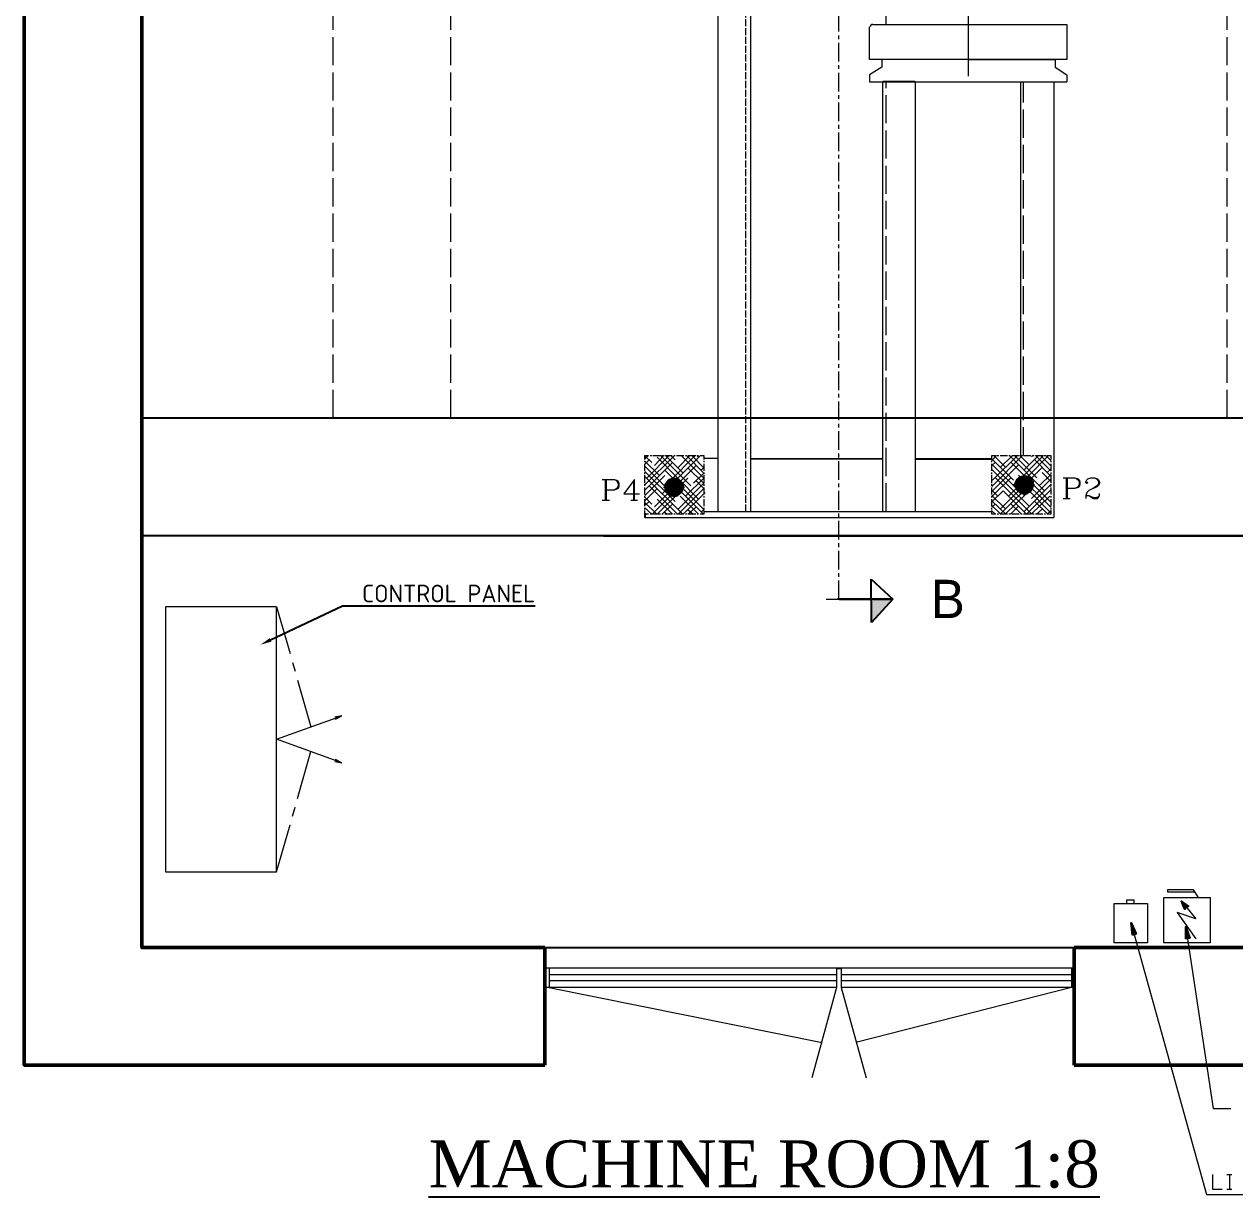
# Model space of a CAD drawing. Header units: millimetres. Extents: x -665 to 20454, y -27797 to 160.
# Drawn here: x 17054 to 19112, y -3828 to -1835 of the extents above; entities that cross this region are included whole.
import ezdxf
from ezdxf import colors
from ezdxf.entities.mleader import LeaderData, LeaderLine
from ezdxf.math import Vec2, Vec3

# ---------------------------------------------------------------- set-up
doc = ezdxf.new("R2010")
doc.units = ezdxf.units.MM
doc.linetypes.add('$0$ACAD_ISO02W100', pattern=[15, 12, -3])
doc.linetypes.add('$0$CENTER', pattern=[50.8, 31.75, -6.35, 6.35, -6.35])
for name, color, linetype, lineweight in [('$0$Car', 3, 'Continuous', 18), ('$0$CL', 2, '$0$CENTER', 0), ('$0$DL', 8, '$0$ACAD_ISO02W100', 0), ('$0$Wall', 1, 'Continuous', 50)]:
    doc.layers.add(name, color=color, linetype=linetype, lineweight=lineweight)
doc.styles.add('$0$nassar2', font='cent.shx', dxfattribs={"height": 60})

msp = doc.modelspace()

# ---------------------------------------------------------------- hatches: boundary and pattern name
at = {"layer": '$0$Car', "lineweight": 25, "ltscale": 4, "transparency": 16777216}
h = msp.add_hatch(color=256, dxfattribs=at)
h.dxf.hatch_style = 1
h.paths.add_polyline_path([(18494.163, -2812.181), (18494.271, -2851.569), (18530.693, -2812.08)])
at = {"true_color": 0x000007}
h = msp.add_hatch(color=7, dxfattribs=at)
h.paths.add_polyline_path([(18147.222, -2630.922), (18147.222, -2612.488), (18145.642, -2628.815)])
h.paths.add_polyline_path([(18147.222, -2612.488), (18145.642, -2628.815), (18145.642, -2614.595)])
h = msp.add_hatch(color=7, dxfattribs=at)
h.paths.add_polyline_path([(18148.802, -2633.029), (18148.802, -2610.381), (18147.222, -2630.922)])
h.paths.add_polyline_path([(18148.802, -2610.381), (18147.222, -2630.922), (18147.222, -2612.488)])
h = msp.add_hatch(color=7, dxfattribs=at)
h.paths.add_polyline_path([(18151.435, -2634.609), (18151.435, -2608.801), (18148.802, -2633.029)])
h.paths.add_polyline_path([(18151.435, -2608.801), (18148.802, -2633.029), (18148.802, -2610.381)])
h = msp.add_hatch(color=7, dxfattribs=at)
h.paths.add_polyline_path([(18154.069, -2635.662), (18154.069, -2607.221), (18151.435, -2634.609)])
h.paths.add_polyline_path([(18154.069, -2607.221), (18151.435, -2634.609), (18151.435, -2608.801)])
h = msp.add_hatch(color=7, dxfattribs=at)
h.paths.add_polyline_path([(18156.702, -2636.189), (18156.702, -2606.695), (18154.069, -2635.662)])
h.paths.add_polyline_path([(18156.702, -2606.695), (18154.069, -2635.662), (18154.069, -2607.221)])
h = msp.add_hatch(color=7, dxfattribs=at)
h.paths.add_polyline_path([(18159.336, -2636.716), (18159.336, -2606.695), (18156.702, -2636.189)])
h.paths.add_polyline_path([(18159.336, -2606.695), (18156.702, -2636.189), (18156.702, -2606.695)])
h = msp.add_hatch(color=7, dxfattribs=at)
h.paths.add_polyline_path([(18162.496, -2636.189), (18162.496, -2607.221), (18159.336, -2636.716)])
h.paths.add_polyline_path([(18162.496, -2607.221), (18159.336, -2636.716), (18159.336, -2606.695)])
h = msp.add_hatch(color=7, dxfattribs=at)
h.paths.add_polyline_path([(18165.129, -2635.136), (18165.129, -2608.275), (18162.496, -2636.189)])
h.paths.add_polyline_path([(18165.129, -2608.275), (18162.496, -2636.189), (18162.496, -2607.221)])
h = msp.add_hatch(color=7, dxfattribs=at)
h.paths.add_polyline_path([(18167.763, -2633.556), (18167.763, -2609.328), (18165.129, -2635.136)])
h.paths.add_polyline_path([(18167.763, -2609.328), (18165.129, -2635.136), (18165.129, -2608.275)])
h = msp.add_hatch(color=7, dxfattribs=at)
h.paths.add_polyline_path([(18169.343, -2631.976), (18169.343, -2610.908), (18167.763, -2633.556)])
h.paths.add_polyline_path([(18169.343, -2610.908), (18167.763, -2633.556), (18167.763, -2609.328)])
h = msp.add_hatch(color=7, dxfattribs=at)
h.paths.add_polyline_path([(18171.449, -2629.869), (18171.449, -2613.541), (18169.343, -2631.976)])
h.paths.add_polyline_path([(18171.449, -2613.541), (18169.343, -2631.976), (18169.343, -2610.908)])
h = msp.add_hatch(color=7, dxfattribs=at)
h.paths.add_polyline_path([(18740.8, -2624.602), (18740.8, -2610.908), (18739.747, -2621.968)])
h.paths.add_polyline_path([(18740.8, -2610.908), (18739.747, -2621.968), (18739.747, -2613.541)])
h = msp.add_hatch(color=7, dxfattribs=at)
h.paths.add_polyline_path([(18742.38, -2626.709), (18742.38, -2608.275), (18740.8, -2624.602)])
h.paths.add_polyline_path([(18742.38, -2608.275), (18740.8, -2624.602), (18740.8, -2610.908)])
h = msp.add_hatch(color=7, dxfattribs=at)
h.paths.add_polyline_path([(18744.487, -2628.815), (18744.487, -2606.168), (18742.38, -2626.709)])
h.paths.add_polyline_path([(18744.487, -2606.168), (18742.38, -2626.709), (18742.38, -2608.275)])
h = msp.add_hatch(color=7, dxfattribs=at)
h.paths.add_polyline_path([(18746.067, -2630.396), (18746.067, -2604.588), (18744.487, -2628.815)])
h.paths.add_polyline_path([(18746.067, -2604.588), (18744.487, -2628.815), (18744.487, -2606.168)])
h = msp.add_hatch(color=7, dxfattribs=at)
h.paths.add_polyline_path([(18749.227, -2631.976), (18749.227, -2603.534), (18746.067, -2630.396)])
h.paths.add_polyline_path([(18749.227, -2603.534), (18746.067, -2630.396), (18746.067, -2604.588)])
h = msp.add_hatch(color=7, dxfattribs=at)
h.paths.add_polyline_path([(18751.861, -2632.502), (18751.861, -2603.008), (18749.227, -2631.976)])
h.paths.add_polyline_path([(18751.861, -2603.008), (18749.227, -2631.976), (18749.227, -2603.534)])
h = msp.add_hatch(color=7, dxfattribs=at)
h.paths.add_polyline_path([(18754.494, -2632.502), (18754.494, -2602.481), (18751.861, -2632.502)])
h.paths.add_polyline_path([(18754.494, -2602.481), (18751.861, -2632.502), (18751.861, -2603.008)])
h = msp.add_hatch(color=7, dxfattribs=at)
h.paths.add_polyline_path([(18757.654, -2632.502), (18757.654, -2603.008), (18754.494, -2632.502)])
h.paths.add_polyline_path([(18757.654, -2603.008), (18754.494, -2632.502), (18754.494, -2602.481)])
h = msp.add_hatch(color=7, dxfattribs=at)
h.paths.add_polyline_path([(18760.288, -2631.449), (18760.288, -2604.061), (18757.654, -2632.502)])
h.paths.add_polyline_path([(18760.288, -2604.061), (18757.654, -2632.502), (18757.654, -2603.008)])
h = msp.add_hatch(color=7, dxfattribs=at)
h.paths.add_polyline_path([(18762.394, -2629.869), (18762.394, -2605.114), (18760.288, -2631.449)])
h.paths.add_polyline_path([(18762.394, -2605.114), (18760.288, -2631.449), (18760.288, -2604.061)])
h = msp.add_hatch(color=7, dxfattribs=at)
h.paths.add_polyline_path([(18765.028, -2627.762), (18765.028, -2607.221), (18762.394, -2629.869)])
h.paths.add_polyline_path([(18765.028, -2607.221), (18762.394, -2629.869), (18762.394, -2605.114)])
h = msp.add_hatch(color=7, dxfattribs=at)
h.paths.add_polyline_path([(18766.608, -2625.655), (18766.608, -2609.855), (18765.028, -2627.762)])
h.paths.add_polyline_path([(18766.608, -2609.855), (18765.028, -2627.762), (18765.028, -2607.221)])
h = msp.add_hatch(color=7, dxfattribs=at)
h.paths.add_polyline_path([(18767.661, -2623.022), (18767.661, -2611.961), (18766.608, -2625.655)])
h.paths.add_polyline_path([(18767.661, -2611.961), (18766.608, -2625.655), (18766.608, -2609.855)])
h = msp.add_hatch(color=7, dxfattribs=at)
h.paths.add_polyline_path([(18768.715, -2620.388), (18768.715, -2614.595), (18767.661, -2623.022)])
h.paths.add_polyline_path([(18768.715, -2614.595), (18767.661, -2623.022), (18767.661, -2611.961)])
h = msp.add_hatch(color=7, dxfattribs=at)
h.paths.add_polyline_path([(18145.642, -2628.815), (18145.642, -2614.595), (18144.062, -2625.655)])
h.paths.add_polyline_path([(18145.642, -2614.595), (18144.062, -2625.655), (18144.062, -2617.228)])
h = msp.add_hatch(color=7, dxfattribs=at)
h.paths.add_polyline_path([(18144.062, -2625.655), (18144.062, -2617.228), (18144.062, -2623.022)])
h.paths.add_polyline_path([(18144.062, -2617.228), (18144.062, -2623.022), (18144.062, -2620.388)])
h = msp.add_hatch(color=7, dxfattribs=at)
h.paths.add_polyline_path([(18172.503, -2627.235), (18172.503, -2616.175), (18171.449, -2629.869)])
h.paths.add_polyline_path([(18172.503, -2616.175), (18171.449, -2629.869), (18171.449, -2613.541)])
h = msp.add_hatch(color=7, dxfattribs=at)
h.paths.add_polyline_path([(18173.556, -2624.602), (18173.556, -2618.808), (18172.503, -2627.235)])
h.paths.add_polyline_path([(18173.556, -2618.808), (18172.503, -2627.235), (18172.503, -2616.175)])
for points in [[(18174.083, -2621.442), (18173.556, -2624.602), (18173.556, -2618.808)], [(18768.715, -2617.755), (18768.715, -2620.388), (18768.715, -2614.595)], [(19024.953, -3334.15), (19028.113, -3334.15), (19028.64, -3334.15)], [(19028.113, -3334.15), (19033.38, -3334.15), (19028.64, -3334.15)], [(18938.049, -3383.132), (18935.943, -3362.591), (18944.37, -3381.025)], [(19028.64, -3389.452), (19028.64, -3369.438), (19035.487, -3388.399)]]:
    msp.add_hatch(color=7, dxfattribs=at).paths.add_polyline_path(points)
h = msp.add_hatch(color=7, dxfattribs=at)
h.paths.add_polyline_path([(18739.747, -2621.968), (18739.747, -2613.541), (18738.693, -2619.335)])
h.paths.add_polyline_path([(18739.747, -2613.541), (18738.693, -2619.335), (18738.693, -2616.175)])
h = msp.add_hatch(color=7, dxfattribs=at)
h.paths.add_polyline_path([(19033.38, -3334.15), (19021.266, -3325.723), (19028.113, -3334.15)])
h.paths.add_polyline_path([(19021.266, -3325.723), (19028.113, -3334.15), (19024.953, -3334.15)])
h = msp.add_hatch(color=7, dxfattribs=at)
h.paths.add_polyline_path([(19024.953, -3334.15), (19028.64, -3334.15)])
h.paths.add_polyline_path([(19024.953, -3334.15), (19028.64, -3334.15), (19027.06, -3338.89)])

# ---------------------------------------------------------------- linework, layer by layer
at = {"layer": '$0$Car', "lineweight": 25, "ltscale": 4}
for p, q in [((18494.271, -2851.569), (18494.069, -2778.067)), ((18494.069, -2778.067), (18530.81, -2811.954)), ((18528.087, -2812.08), (18436.907, -2812.331)), ((18439.514, -2812.331), (18530.693, -2812.08)), ((18530.693, -2812.08), (18494.271, -2851.569))]:
    msp.add_line(p, q, dxfattribs=at)
at = {"layer": '$0$Car', "ltscale": 4}
msp.add_line((18417.375, -2812.181), (18494.163, -2812.181), dxfattribs=at)
at = {"layer": '$0$CL'}
msp.add_line((18439.174, -2812.325), (18439.174, -405.67), dxfattribs=at)
at = {"layer": '$0$DL', "ltscale": 4}
for p, q in [((17579.174, -2504.378), (17579.174, -704.378)), ((17779.174, -2504.378), (17779.174, -704.378)), ((19099.174, -2504.378), (19099.174, -704.378)), ((18752.954, -2567.72), (18752.954, -1932.231))]:
    msp.add_line(p, q, dxfattribs=at)
at = {"layer": '$0$DL'}
msp.add_lwpolyline([(18280.668, -2663.05), (18281.442, -545.717)], dxfattribs=at)
at = {"layer": '$0$DL', "ltscale": 4}
msp.add_lwpolyline([(18519.191, -2663.05), (18519.191, -1932.231)], dxfattribs=at)
at = {"layer": '$0$Wall'}
for p, q in [((17939.083, -3404.378), (17939.083, -3604.378)), ((18839.194, -3404.378), (18839.194, -3604.378)), ((18839.194, -3604.378), (19624.174, -3604.378))]:
    msp.add_line(p, q, dxfattribs=at)
for points in [[(19624.174, -3604.378), (19824.174, -3604.378), (19824.174, -500.676), (17054.174, -500.676), (17054.174, -3604.378), (17939.174, -3604.378)], [(18839.194, -3404.378), (19624.174, -3404.378), (19624.174, -704.378), (17254.174, -704.378), (17254.174, -3404.378), (17939.174, -3404.378)]]:
    msp.add_lwpolyline(points, dxfattribs=at)
for p, q in [((18568.699, -1932.231), (18513.924, -1932.231)), ((18288.901, -2572.986), (18513.924, -2573.275)), ((18568.699, -2573.346), (18699.192, -2573.513)), ((18109.3, -2667.79), (18109.3, -2673.057)), ((17939.083, -3404.378), (18839.194, -3404.378)), ((18435.223, -3439.524), (18443.124, -3439.524))]:
    msp.add_line(p, q)
at = {"color": 7, "linetype": 'Continuous', "lineweight": 20}
for points in [[(18233.792, -2663.05), (18233.967, -545.717)], [(18289.378, -545.717), (18288.608, -2663.05)], [(18513.924, -2663.05), (18513.924, -1932.231)], [(18568.699, -1932.231), (18568.699, -2663.05)], [(18748.174, -2567.72), (18748.174, -1932.231)], [(18804.569, -1932.231), (18804.569, -2673.057), (18804.569, -2673.057)], [(18234.125, -2572.986), (18209.371, -2572.986)], [(18057.789, -2608.897), (18057.92, -2608.766)], [(18041.988, -2624.698), (18043.568, -2623.118)]]:
    msp.add_lwpolyline(points, dxfattribs=at)
at = {"color": 7, "linetype": 'Continuous', "lineweight": 20, "true_color": 0x000007}
for points in [[(18519.23, -1834.794), (18519.23, -1733.669), (18519.23, -1733.669)], [(18658.803, -1808.986), (18658.803, -1871.135), (18658.803, -1871.135)], [(18491.316, -1894.31), (18491.316, -1839.534), (18491.316, -1839.534)], [(18496.583, -1834.794), (18499.216, -1834.794), (18499.216, -1834.794)], [(18499.216, -1834.794), (18818.916, -1834.794), (18818.916, -1834.794)], [(18818.916, -1834.794), (18826.29, -1834.794), (18826.29, -1834.794)], [(18826.29, -1834.794), (18826.29, -1894.31), (18826.29, -1894.31)], [(18658.803, -1853.249), (18658.803, -1922.772), (18658.803, -1922.772)], [(18658.803, -1883.776), (18658.803, -1896.416), (18658.803, -1896.416)], [(18826.29, -1894.31), (18491.316, -1894.31), (18491.316, -1894.31)], [(18511.857, -1907.477), (18491.316, -1920.644), (18491.316, -1920.644)], [(18511.857, -1894.31), (18511.857, -1907.477), (18511.857, -1907.477)], [(18658.803, -1894.31), (18511.857, -1894.31), (18511.857, -1894.31)], [(18658.803, -1894.31), (18806.802, -1894.31), (18806.802, -1894.31)], [(18806.802, -1894.31), (18806.802, -1907.477), (18826.29, -1920.644)], [(18491.316, -1920.644), (18491.316, -1932.231), (18491.316, -1932.231)], [(18491.316, -1932.231), (18826.29, -1932.231), (18826.29, -1932.231)], [(18826.29, -1920.644), (18826.29, -1932.231), (18826.29, -1932.231)], [(18159.336, -2567.72), (18109.3, -2617.755), (18109.3, -2617.755)], [(18115.094, -2567.72), (18109.3, -2573.513), (18109.3, -2573.513)], [(18109.3, -2574.566), (18109.3, -2567.72), (18109.3, -2567.72)], [(18109.3, -2567.72), (18115.62, -2567.72), (18115.62, -2567.72)], [(18109.3, -2568.246), (18120.887, -2579.833), (18120.887, -2579.833)], [(18150.382, -2567.72), (18112.46, -2606.168), (18112.46, -2606.168)], [(18118.254, -2567.72), (18120.887, -2567.72), (18120.887, -2567.72)], [(18122.994, -2567.72), (18135.635, -2567.72), (18135.635, -2567.72)], [(18141.428, -2567.72), (18125.628, -2584.574), (18125.628, -2584.574)], [(18129.841, -2570.88), (18200.417, -2641.983), (18200.417, -2641.983)], [(18135.635, -2567.72), (18187.25, -2619.335), (18187.25, -2619.335)], [(18138.268, -2567.72), (18140.375, -2567.72), (18140.375, -2567.72)], [(18203.577, -2567.72), (18138.795, -2633.029), (18138.795, -2633.029)], [(18143.008, -2567.72), (18155.649, -2567.72), (18155.649, -2567.72)], [(18144.062, -2567.72), (18174.083, -2597.741), (18174.083, -2597.741)], [(18194.624, -2567.72), (18151.962, -2610.908), (18151.962, -2610.908)], [(18153.542, -2567.72), (18160.916, -2575.093), (18160.916, -2575.093)], [(18158.282, -2567.72), (18160.916, -2567.72), (18160.916, -2567.72)], [(18163.022, -2567.72), (18175.663, -2567.72), (18175.663, -2567.72)], [(18185.67, -2567.72), (18165.129, -2588.787), (18165.129, -2588.787)], [(18170.923, -2567.72), (18209.371, -2606.168), (18209.371, -2606.168)], [(18178.296, -2567.72), (18180.93, -2567.72), (18180.93, -2567.72)], [(18179.876, -2567.72), (18209.371, -2597.741), (18209.371, -2597.741)], [(18183.037, -2567.72), (18195.677, -2567.72), (18195.677, -2567.72)], [(18188.83, -2567.72), (18209.371, -2588.787), (18209.371, -2588.787)], [(18197.784, -2567.72), (18200.417, -2570.88), (18200.417, -2570.88)], [(18198.311, -2567.72), (18200.417, -2567.72), (18200.417, -2567.72)], [(18203.051, -2567.72), (18209.371, -2567.72), (18209.371, -2567.72)], [(18209.371, -2567.72), (18209.371, -2574.566), (18209.371, -2574.566)], [(18751.334, -2567.72), (18699.192, -2620.388), (18699.192, -2620.388)], [(18707.092, -2567.72), (18699.192, -2576.147), (18699.192, -2576.147)], [(18699.192, -2567.72), (18705.512, -2567.72), (18705.512, -2567.72)], [(18699.192, -2574.566), (18699.192, -2567.72), (18699.192, -2567.72)], [(18742.38, -2567.72), (18700.245, -2609.855), (18700.245, -2609.855)], [(18702.352, -2567.72), (18722.893, -2588.26), (18722.893, -2588.26)], [(18708.145, -2567.72), (18710.779, -2567.72), (18710.779, -2567.72)], [(18733.953, -2567.72), (18713.412, -2588.26), (18713.412, -2588.26)], [(18713.412, -2567.72), (18725.526, -2567.72), (18725.526, -2567.72)], [(18795.576, -2567.72), (18727.106, -2636.716), (18727.106, -2636.716)], [(18728.16, -2567.72), (18730.266, -2567.72), (18730.266, -2567.72)], [(18729.213, -2567.72), (18788.729, -2627.762), (18788.729, -2627.762)], [(18732.9, -2567.72), (18745.54, -2567.72), (18745.54, -2567.72)], [(18737.64, -2567.72), (18775.562, -2605.641), (18775.562, -2605.641)], [(18786.622, -2567.72), (18740.273, -2614.595), (18740.273, -2614.595)], [(18746.594, -2567.72), (18762.394, -2583.52), (18762.394, -2583.52)], [(18748.174, -2567.72), (18750.807, -2567.72), (18750.807, -2567.72)], [(18752.914, -2567.72), (18765.555, -2567.72), (18765.555, -2567.72)], [(18778.195, -2567.72), (18753.441, -2592.474), (18753.441, -2592.474)], [(18769.241, -2567.72), (18766.608, -2570.353), (18766.608, -2570.353)], [(18768.188, -2567.72), (18770.821, -2567.72), (18770.821, -2567.72)], [(18773.455, -2567.72), (18799.263, -2594.054), (18799.263, -2594.054)], [(18773.455, -2567.72), (18785.569, -2567.72), (18785.569, -2567.72)], [(18781.882, -2567.72), (18799.263, -2585.627), (18799.263, -2585.627)], [(18788.202, -2567.72), (18790.309, -2567.72), (18790.309, -2567.72)], [(18790.836, -2567.72), (18799.263, -2576.147), (18799.263, -2576.147)], [(18792.942, -2567.72), (18799.263, -2567.72), (18799.263, -2567.72)], [(18799.263, -2567.72), (18799.263, -2574.566), (18799.263, -2574.566)], [(18116.674, -2575.093), (18109.3, -2582.467), (18109.3, -2582.467)], [(18109.3, -2579.307), (18109.3, -2576.673), (18109.3, -2576.673)], [(18109.3, -2577.2), (18134.055, -2601.954), (18134.055, -2601.954)], [(18156.175, -2579.833), (18109.3, -2626.709), (18109.3, -2626.709)], [(18109.3, -2594.054), (18109.3, -2581.94), (18109.3, -2581.94)], [(18109.3, -2586.154), (18147.222, -2624.075), (18147.222, -2624.075)], [(18196.204, -2584.574), (18125.628, -2655.15), (18125.628, -2655.15)], [(18182.51, -2588.787), (18209.371, -2615.648), (18209.371, -2615.648)], [(18209.371, -2588.26), (18205.158, -2593.001), (18205.158, -2593.001)], [(18209.371, -2576.673), (18209.371, -2579.307), (18209.371, -2579.307)], [(18209.371, -2581.94), (18209.371, -2594.054), (18209.371, -2594.054)], [(18699.192, -2573.513), (18736.06, -2609.855), (18736.06, -2609.855)], [(18699.192, -2579.307), (18699.192, -2576.673), (18699.192, -2576.673)], [(18704.985, -2579.307), (18699.192, -2584.574), (18699.192, -2584.574)], [(18699.192, -2594.054), (18699.192, -2581.94), (18699.192, -2581.94)], [(18699.192, -2582.467), (18749.227, -2632.502), (18749.227, -2632.502)], [(18744.487, -2583.52), (18699.192, -2628.815), (18699.192, -2628.815)], [(18699.192, -2591.421), (18762.394, -2654.097), (18762.394, -2654.097)], [(18784.515, -2588.26), (18713.412, -2658.837), (18713.412, -2658.837)], [(18731.32, -2579.307), (18799.263, -2647.25), (18799.263, -2647.25)], [(18771.348, -2574.566), (18799.263, -2603.008), (18799.263, -2603.008)], [(18799.263, -2590.894), (18792.942, -2596.687), (18792.942, -2596.687)], [(18799.263, -2576.673), (18799.263, -2579.307), (18799.263, -2579.307)], [(18799.263, -2581.94), (18799.263, -2594.054), (18799.263, -2594.054)], [(18036.721, -2608.371), (18056.735, -2608.371), (18061.475, -2609.951), (18063.582, -2611.531), (18065.162, -2615.218), (18065.162, -2619.958), (18063.582, -2623.645), (18061.475, -2625.225), (18056.735, -2626.805), (18043.568, -2626.805)], [(18041.988, -2608.371), (18041.988, -2643.659), (18041.988, -2643.659)], [(18043.568, -2608.371), (18043.568, -2643.659), (18043.568, -2643.659)], [(18056.735, -2608.371), (18059.895, -2609.951), (18061.475, -2611.531), (18063.582, -2615.218), (18063.582, -2619.958), (18061.475, -2623.645), (18059.895, -2625.225), (18056.735, -2626.805)], [(18091.497, -2643.659), (18091.497, -2608.371), (18073.589, -2633.125), (18099.924, -2633.125)], [(18089.917, -2611.531), (18089.917, -2643.659), (18089.917, -2643.659)], [(18109.3, -2595.107), (18160.916, -2646.196), (18160.916, -2646.196)], [(18109.3, -2599.321), (18109.3, -2596.687), (18109.3, -2596.687)], [(18109.3, -2614.595), (18109.3, -2601.428), (18109.3, -2601.428)], [(18143.008, -2601.954), (18109.3, -2635.662), (18109.3, -2635.662)], [(18109.3, -2603.534), (18173.556, -2667.79), (18173.556, -2667.79)], [(18182.51, -2606.168), (18121.414, -2667.79), (18121.414, -2667.79)], [(18143.008, -2593.001), (18209.371, -2659.363), (18209.371, -2659.363)], [(18158.809, -2621.442), (18158.809, -2603.534), (18158.809, -2603.534)], [(18209.371, -2606.168), (18178.296, -2637.242), (18178.296, -2637.242)], [(18209.371, -2597.741), (18191.99, -2615.122), (18191.99, -2615.122)], [(18196.204, -2610.908), (18209.371, -2624.075), (18209.371, -2624.075)], [(18209.371, -2596.687), (18209.371, -2599.321), (18209.371, -2599.321)], [(18209.371, -2601.428), (18209.371, -2614.595), (18209.371, -2614.595)], [(18699.192, -2599.321), (18699.192, -2596.687), (18699.192, -2596.687)], [(18699.192, -2614.595), (18699.192, -2601.428), (18699.192, -2601.428)], [(18731.32, -2605.641), (18699.192, -2637.769), (18699.192, -2637.769)], [(18704.985, -2605.641), (18767.135, -2667.79), (18767.135, -2667.79)], [(18771.348, -2609.855), (18713.412, -2667.79), (18713.412, -2667.79)], [(18744.487, -2601.428), (18799.263, -2655.677), (18799.263, -2655.677)], [(18765.028, -2619.862), (18765.028, -2606.695), (18751.861, -2606.695)], [(18753.967, -2635.662), (18753.967, -2617.755), (18753.967, -2599.848)], [(18799.263, -2608.275), (18766.608, -2640.929), (18766.608, -2640.929)], [(18799.263, -2599.848), (18779.775, -2618.808), (18779.775, -2618.808)], [(18784.515, -2596.687), (18799.263, -2611.961), (18799.263, -2611.961)], [(18799.263, -2596.687), (18799.263, -2599.321), (18799.263, -2599.321)], [(18799.263, -2601.428), (18799.263, -2614.595), (18799.263, -2614.595)], [(18820.301, -2605.616), (18840.315, -2605.616), (18845.582, -2607.722), (18847.162, -2609.303), (18848.742, -2612.463), (18848.742, -2617.203), (18847.162, -2620.89), (18845.582, -2622.47), (18840.315, -2624.05), (18827.148, -2624.05)], [(18825.567, -2605.616), (18825.567, -2640.904), (18825.567, -2640.904)], [(18827.148, -2605.616), (18827.148, -2640.904), (18827.148, -2640.904)], [(18840.315, -2605.616), (18843.475, -2607.722), (18845.582, -2609.303), (18847.162, -2612.463), (18847.162, -2617.203), (18845.582, -2620.89), (18843.475, -2622.47), (18840.315, -2624.05)], [(18860.329, -2612.463), (18862.436, -2614.043), (18860.329, -2615.623), (18858.749, -2614.043), (18858.749, -2612.463), (18860.329, -2609.303), (18862.436, -2607.722), (18867.176, -2605.616), (18873.496, -2605.616), (18878.763, -2607.722), (18880.343, -2609.303), (18881.923, -2612.463), (18881.923, -2615.623), (18880.343, -2618.783), (18875.603, -2622.47), (18867.176, -2625.63), (18864.016, -2627.21), (18860.329, -2630.897), (18858.749, -2635.637), (18858.749, -2640.904)], [(18873.496, -2605.616), (18877.183, -2607.722), (18878.763, -2609.303), (18880.343, -2612.463), (18880.343, -2615.623), (18878.763, -2618.783), (18873.496, -2622.47), (18867.176, -2625.63)], [(18109.3, -2619.335), (18109.3, -2616.702), (18109.3, -2616.702)], [(18109.3, -2634.082), (18109.3, -2621.968), (18109.3, -2621.968)], [(18129.841, -2624.075), (18109.3, -2644.616), (18109.3, -2644.616)], [(18116.674, -2619.335), (18164.603, -2667.79), (18164.603, -2667.79)], [(18169.343, -2628.815), (18130.368, -2667.79), (18130.368, -2667.79)], [(18140.902, -2621.442), (18158.809, -2621.442), (18158.809, -2639.876)], [(18156.175, -2615.122), (18208.844, -2667.79), (18208.844, -2667.79)], [(18158.809, -2621.442), (18176.716, -2621.442), (18176.716, -2621.442)], [(18209.371, -2615.122), (18165.129, -2659.363), (18165.129, -2659.363)], [(18209.371, -2624.075), (18165.656, -2667.79), (18165.656, -2667.79)], [(18209.371, -2633.029), (18174.083, -2667.79), (18174.083, -2667.79)], [(18209.371, -2616.702), (18209.371, -2619.335), (18209.371, -2619.335)], [(18209.371, -2621.968), (18209.371, -2634.082), (18209.371, -2634.082)], [(18209.371, -2633.029), (18211.478, -2630.922), (18211.478, -2630.922)], [(18699.192, -2619.335), (18699.192, -2616.702), (18699.192, -2616.702)], [(18699.192, -2634.082), (18699.192, -2621.968), (18699.192, -2621.968)], [(18699.192, -2626.709), (18709.199, -2636.716), (18709.199, -2636.716)], [(18718.153, -2627.762), (18699.192, -2646.723), (18699.192, -2646.723)], [(18718.153, -2627.762), (18758.181, -2667.79), (18758.181, -2667.79)], [(18757.654, -2632.502), (18721.839, -2667.79), (18721.839, -2667.79)], [(18753.967, -2617.755), (18736.06, -2617.755), (18736.06, -2617.755)], [(18799.263, -2617.228), (18753.441, -2663.577), (18753.441, -2663.577)], [(18753.967, -2617.755), (18771.875, -2617.755), (18771.875, -2617.755)], [(18757.654, -2623.549), (18799.263, -2665.157), (18799.263, -2665.157)], [(18799.263, -2626.182), (18757.654, -2667.79), (18757.654, -2667.79)], [(18797.683, -2618.808), (18799.263, -2620.388), (18799.263, -2620.388)], [(18799.263, -2616.702), (18799.263, -2619.335), (18799.263, -2619.335)], [(18799.263, -2621.968), (18799.263, -2634.082), (18799.263, -2634.082)], [(18864.016, -2635.637), (18871.916, -2640.904), (18878.763, -2640.904), (18880.343, -2639.324), (18881.923, -2635.637), (18881.923, -2632.477)], [(18036.721, -2643.659), (18048.835, -2643.659), (18048.835, -2643.659)], [(18085.176, -2643.659), (18096.764, -2643.659), (18096.764, -2643.659)], [(18109.3, -2639.349), (18109.3, -2636.716), (18109.3, -2636.716)], [(18109.3, -2638.823), (18120.887, -2650.41), (18120.887, -2650.41)], [(18109.3, -2654.097), (18109.3, -2641.983), (18109.3, -2641.983)], [(18116.674, -2646.196), (18109.3, -2653.043), (18109.3, -2653.043)], [(18109.3, -2647.776), (18129.314, -2667.79), (18129.314, -2667.79)], [(18129.841, -2641.983), (18156.175, -2667.79), (18156.175, -2667.79)], [(18156.175, -2650.41), (18138.795, -2667.79), (18138.795, -2667.79)], [(18169.343, -2637.242), (18200.417, -2667.79), (18200.417, -2667.79)], [(18209.371, -2636.716), (18209.371, -2639.349), (18209.371, -2639.349)], [(18209.371, -2641.983), (18209.371, -2654.097), (18209.371, -2654.097)], [(18699.192, -2635.662), (18722.893, -2658.837), (18722.893, -2658.837)], [(18699.192, -2639.349), (18699.192, -2636.716), (18699.192, -2636.716)], [(18699.192, -2654.097), (18699.192, -2641.983), (18699.192, -2641.983)], [(18699.192, -2644.616), (18722.893, -2667.79), (18722.893, -2667.79)], [(18704.985, -2649.883), (18699.192, -2655.677), (18699.192, -2655.677)], [(18699.192, -2653.043), (18714.466, -2667.79), (18714.466, -2667.79)], [(18744.487, -2654.097), (18730.793, -2667.79), (18730.793, -2667.79)], [(18731.32, -2649.883), (18749.227, -2667.79), (18749.227, -2667.79)], [(18797.683, -2636.716), (18766.081, -2667.79), (18766.081, -2667.79)], [(18771.348, -2645.669), (18793.996, -2667.79), (18793.996, -2667.79)], [(18799.263, -2636.716), (18799.263, -2639.349), (18799.263, -2639.349)], [(18799.263, -2641.983), (18799.263, -2654.097), (18799.263, -2654.097)], [(18820.301, -2640.904), (18832.414, -2640.904), (18832.414, -2640.904)], [(18858.749, -2637.744), (18860.329, -2635.637), (18864.016, -2635.637), (18871.916, -2639.324), (18877.183, -2639.324), (18880.343, -2637.744), (18881.923, -2635.637)], [(18109.3, -2656.73), (18120.887, -2667.79), (18120.887, -2667.79)], [(18109.3, -2659.363), (18109.3, -2656.73), (18109.3, -2656.73)], [(18109.3, -2667.79), (18109.3, -2661.47), (18109.3, -2661.47)], [(18109.3, -2665.684), (18111.934, -2667.79), (18111.934, -2667.79)], [(18115.62, -2667.79), (18109.3, -2667.79), (18109.3, -2667.79)], [(18109.3, -2673.057), (18804.529, -2673.057), (18804.529, -2673.057)], [(18120.887, -2667.79), (18118.254, -2667.79), (18118.254, -2667.79)], [(18135.635, -2667.79), (18122.994, -2667.79), (18122.994, -2667.79)], [(18140.375, -2667.79), (18138.268, -2667.79), (18138.268, -2667.79)], [(18143.008, -2664.104), (18147.222, -2667.79), (18147.222, -2667.79)], [(18155.649, -2667.79), (18143.008, -2667.79), (18143.008, -2667.79)], [(18160.916, -2667.79), (18158.282, -2667.79), (18158.282, -2667.79)], [(18175.663, -2667.79), (18163.022, -2667.79), (18163.022, -2667.79)], [(18180.93, -2667.79), (18178.296, -2667.79), (18178.296, -2667.79)], [(18182.51, -2659.363), (18191.464, -2667.79), (18191.464, -2667.79)], [(18196.204, -2655.15), (18183.037, -2667.79), (18183.037, -2667.79)], [(18195.677, -2667.79), (18183.037, -2667.79), (18183.037, -2667.79)], [(18200.417, -2667.79), (18198.311, -2667.79), (18198.311, -2667.79)], [(18209.371, -2667.79), (18203.051, -2667.79), (18203.051, -2667.79)], [(18209.371, -2659.363), (18205.158, -2664.104), (18205.158, -2664.104)], [(18209.371, -2656.73), (18209.371, -2659.363), (18209.371, -2659.363)], [(18209.371, -2661.47), (18209.371, -2667.79), (18209.371, -2667.79)], [(18209.371, -2663.05), (18699.192, -2663.05), (18699.192, -2663.05)], [(18699.192, -2659.363), (18699.192, -2656.73), (18699.192, -2656.73)], [(18699.192, -2667.79), (18699.192, -2661.47), (18699.192, -2661.47)], [(18699.192, -2661.997), (18704.985, -2667.79), (18704.985, -2667.79)], [(18705.512, -2667.79), (18699.192, -2667.79), (18699.192, -2667.79)], [(18710.779, -2667.79), (18708.145, -2667.79), (18708.145, -2667.79)], [(18725.526, -2667.79), (18713.412, -2667.79), (18713.412, -2667.79)], [(18730.266, -2667.79), (18728.16, -2667.79), (18728.16, -2667.79)], [(18745.54, -2667.79), (18732.9, -2667.79), (18732.9, -2667.79)], [(18750.807, -2667.79), (18748.174, -2667.79), (18748.174, -2667.79)], [(18765.555, -2667.79), (18752.914, -2667.79), (18752.914, -2667.79)], [(18770.821, -2667.79), (18768.188, -2667.79), (18768.188, -2667.79)], [(18785.569, -2667.79), (18773.455, -2667.79), (18773.455, -2667.79)], [(18784.515, -2658.837), (18775.035, -2667.79), (18775.035, -2667.79)], [(18790.309, -2667.79), (18788.202, -2667.79), (18788.202, -2667.79)], [(18799.263, -2661.47), (18792.942, -2667.79), (18792.942, -2667.79)], [(18799.263, -2667.79), (18792.942, -2667.79), (18792.942, -2667.79)], [(18799.263, -2656.73), (18799.263, -2659.363), (18799.263, -2659.363)], [(18799.263, -2661.47), (18799.263, -2667.79), (18799.263, -2667.79)], [(17483.155, -2825.212), (17505.994, -2904.708), (17505.994, -2904.708)], [(17509.947, -2919.641), (17514.778, -2934.574), (17514.778, -2934.574)], [(17518.731, -2949.946), (17541.57, -3029.003), (17541.57, -3029.003)], [(17594.274, -3090.492), (17483.155, -3050.085), (17594.274, -3010.557)], [(17583.294, -3016.266), (17594.274, -3010.557), (17581.976, -3012.753)], [(17518.731, -3151.102), (17541.57, -3071.167), (17541.57, -3071.167)], [(17581.976, -3088.296), (17594.274, -3090.492), (17583.294, -3084.782)], [(17509.947, -3180.968), (17514.778, -3165.596), (17514.778, -3165.596)], [(17483.155, -3275.397), (17505.994, -3195.901), (17505.994, -3195.901)], [(19041.807, -3306.235), (18997.565, -3306.235), (18997.565, -3306.235)], [(18997.565, -3306.235), (18997.565, -3309.922), (18997.565, -3309.922)], [(18997.565, -3309.922), (19044.441, -3309.922), (19044.441, -3309.922)], [(19050.234, -3319.402), (19041.807, -3306.235), (19041.807, -3306.235)], [(18941.209, -3329.41), (18941.209, -3323.616), (18928.042, -3323.616), (18928.042, -3329.41)], [(19021.266, -3325.723), (19046.021, -3355.744), (19013.893, -3344.683)], [(19013.893, -3344.683), (19046.021, -3389.452), (19046.021, -3389.452)], [(18941.209, -3382.078), (19063.807, -3824.136), (19063.807, -3824.136)], [(19031.8, -3389.452), (19074.988, -3678.078), (19105.01, -3678.078)], [(18839.194, -3439.524), (17939.083, -3439.524), (17939.083, -3439.524)], [(17946.456, -3439.524), (17946.456, -3472.179), (17946.456, -3472.179)], [(18435.223, -3450.585), (17946.456, -3450.585), (17946.456, -3450.585)], [(18435.223, -3439.524), (18435.223, -3472.179), (18393.088, -3625.972)], [(18443.124, -3439.524), (18443.124, -3472.179), (18443.124, -3472.179)], [(18834.454, -3450.585), (18443.124, -3450.585), (18443.124, -3450.585)], [(18834.454, -3439.524), (18834.454, -3472.179), (18834.454, -3472.179)], [(18435.223, -3472.179), (17939.083, -3472.179), (17939.083, -3472.179)], [(18435.223, -3461.119), (17946.456, -3461.119), (17946.456, -3461.119)], [(17946.456, -3472.179), (18410.469, -3565.93), (18410.469, -3565.93)], [(18834.454, -3461.119), (18443.124, -3461.119), (18443.124, -3461.119)], [(18839.194, -3472.179), (18443.124, -3472.179), (18443.124, -3472.179)], [(18443.124, -3472.179), (18485.259, -3625.972), (18485.259, -3625.972)], [(18834.454, -3472.179), (18467.878, -3565.93), (18467.878, -3565.93)], [(19073.814, -3790.428), (19073.814, -3815.182), (19090.668, -3815.182)], [(19098.568, -3790.428), (19106.995, -3790.428), (19106.995, -3790.428)], [(19102.782, -3790.428), (19102.782, -3815.182), (19102.782, -3815.182)], [(19063.807, -3824.136), (19437.229, -3824.136), (19437.229, -3824.136)], [(19098.568, -3815.182), (19106.995, -3815.182), (19106.995, -3815.182)]]:
    msp.add_lwpolyline(points, dxfattribs=at)
for points in [[(19624.174, -2504.378), (17254.174, -2504.378)], [(18233.792, -2504.378), (17973.866, -2504.378)], [(18038.866, -2704.378), (19624.174, -2704.378), (19624.174, -2504.378), (18761.29, -2504.378)], [(18491.316, -2504.378), (18288.603, -2504.378)], [(19624.174, -2704.378), (17254.174, -2704.378)]]:
    msp.add_lwpolyline(points)
at = {"color": 7, "linetype": 'Continuous', "lineweight": -2, "true_color": 0x000007}
for points in [[(18147.222, -2630.922), (18147.222, -2612.488), (18145.642, -2628.815)], [(18147.222, -2612.488), (18145.642, -2628.815), (18145.642, -2614.595)], [(18148.802, -2633.029), (18148.802, -2610.381), (18147.222, -2630.922)], [(18148.802, -2610.381), (18147.222, -2630.922), (18147.222, -2612.488)], [(18151.435, -2634.609), (18151.435, -2608.801), (18148.802, -2633.029)], [(18151.435, -2608.801), (18148.802, -2633.029), (18148.802, -2610.381)], [(18154.069, -2635.662), (18154.069, -2607.221), (18151.435, -2634.609)], [(18154.069, -2607.221), (18151.435, -2634.609), (18151.435, -2608.801)], [(18156.702, -2636.189), (18156.702, -2606.695), (18154.069, -2635.662)], [(18156.702, -2606.695), (18154.069, -2635.662), (18154.069, -2607.221)], [(18159.336, -2636.716), (18159.336, -2606.695), (18156.702, -2636.189)], [(18159.336, -2606.695), (18156.702, -2636.189), (18156.702, -2606.695)], [(18162.496, -2607.221), (18159.336, -2636.716), (18159.336, -2606.695)], [(18162.496, -2636.189), (18162.496, -2607.221), (18159.336, -2636.716)], [(18165.129, -2608.275), (18162.496, -2636.189), (18162.496, -2607.221)], [(18165.129, -2635.136), (18165.129, -2608.275), (18162.496, -2636.189)], [(18167.763, -2609.328), (18165.129, -2635.136), (18165.129, -2608.275)], [(18167.763, -2633.556), (18167.763, -2609.328), (18165.129, -2635.136)], [(18169.343, -2610.908), (18167.763, -2633.556), (18167.763, -2609.328)], [(18169.343, -2631.976), (18169.343, -2610.908), (18167.763, -2633.556)], [(18171.449, -2613.541), (18169.343, -2631.976), (18169.343, -2610.908)], [(18740.8, -2624.602), (18740.8, -2610.908), (18739.747, -2621.968)], [(18740.8, -2610.908), (18739.747, -2621.968), (18739.747, -2613.541)], [(18742.38, -2626.709), (18742.38, -2608.275), (18740.8, -2624.602)], [(18742.38, -2608.275), (18740.8, -2624.602), (18740.8, -2610.908)], [(18744.487, -2628.815), (18744.487, -2606.168), (18742.38, -2626.709)], [(18744.487, -2606.168), (18742.38, -2626.709), (18742.38, -2608.275)], [(18746.067, -2630.396), (18746.067, -2604.588), (18744.487, -2628.815)], [(18746.067, -2604.588), (18744.487, -2628.815), (18744.487, -2606.168)], [(18749.227, -2631.976), (18749.227, -2603.534), (18746.067, -2630.396)], [(18749.227, -2603.534), (18746.067, -2630.396), (18746.067, -2604.588)], [(18751.861, -2632.502), (18751.861, -2603.008), (18749.227, -2631.976)], [(18751.861, -2603.008), (18749.227, -2631.976), (18749.227, -2603.534)], [(18754.494, -2632.502), (18754.494, -2602.481), (18751.861, -2632.502)], [(18754.494, -2602.481), (18751.861, -2632.502), (18751.861, -2603.008)], [(18757.654, -2603.008), (18754.494, -2632.502), (18754.494, -2602.481)], [(18757.654, -2632.502), (18757.654, -2603.008), (18754.494, -2632.502)], [(18760.288, -2604.061), (18757.654, -2632.502), (18757.654, -2603.008)], [(18760.288, -2631.449), (18760.288, -2604.061), (18757.654, -2632.502)], [(18762.394, -2605.114), (18760.288, -2631.449), (18760.288, -2604.061)], [(18762.394, -2629.869), (18762.394, -2605.114), (18760.288, -2631.449)], [(18765.028, -2607.221), (18762.394, -2629.869), (18762.394, -2605.114)], [(18765.028, -2627.762), (18765.028, -2607.221), (18762.394, -2629.869)], [(18766.608, -2609.855), (18765.028, -2627.762), (18765.028, -2607.221)], [(18766.608, -2625.655), (18766.608, -2609.855), (18765.028, -2627.762)], [(18767.661, -2611.961), (18766.608, -2625.655), (18766.608, -2609.855)], [(18767.661, -2623.022), (18767.661, -2611.961), (18766.608, -2625.655)], [(18768.715, -2614.595), (18767.661, -2623.022), (18767.661, -2611.961)], [(18145.642, -2628.815), (18145.642, -2614.595), (18144.062, -2625.655)], [(18145.642, -2614.595), (18144.062, -2625.655), (18144.062, -2617.228)], [(18144.062, -2625.655), (18144.062, -2617.228), (18144.062, -2623.022)], [(18144.062, -2617.228), (18144.062, -2623.022), (18144.062, -2620.388)], [(18171.449, -2629.869), (18171.449, -2613.541), (18169.343, -2631.976)], [(18172.503, -2616.175), (18171.449, -2629.869), (18171.449, -2613.541)], [(18172.503, -2627.235), (18172.503, -2616.175), (18171.449, -2629.869)], [(18173.556, -2618.808), (18172.503, -2627.235), (18172.503, -2616.175)], [(18173.556, -2624.602), (18173.556, -2618.808), (18172.503, -2627.235)], [(18174.083, -2621.442), (18173.556, -2624.602), (18173.556, -2618.808)], [(18739.747, -2621.968), (18739.747, -2613.541), (18738.693, -2619.335)], [(18739.747, -2613.541), (18738.693, -2619.335), (18738.693, -2616.175)], [(18768.715, -2620.388), (18768.715, -2614.595), (18767.661, -2623.022)], [(18768.715, -2617.755), (18768.715, -2620.388), (18768.715, -2614.595)], [(19033.38, -3334.15), (19021.266, -3325.723), (19028.113, -3334.15)], [(19021.266, -3325.723), (19028.113, -3334.15), (19024.953, -3334.15)], [(19024.953, -3334.15), (19024.953, -3334.15), (19028.64, -3334.15)], [(19024.953, -3334.15), (19028.64, -3334.15), (19027.06, -3338.89)], [(19024.953, -3334.15), (19028.113, -3334.15), (19028.64, -3334.15)], [(19028.113, -3334.15), (19033.38, -3334.15), (19028.64, -3334.15)], [(18938.049, -3383.132), (18935.943, -3362.591), (18944.37, -3381.025)], [(19028.64, -3389.452), (19028.64, -3369.438), (19035.487, -3388.399)]]:
    msp.add_lwpolyline(points, close=True, dxfattribs=at)
at = {"color": 7, "linetype": 'Continuous', "lineweight": 20, "true_color": 0x000007}
for points in [[(18784.515, -2667.79), (18784.515, -2667.79)], [(17483.155, -2825.212), (17294.297, -2825.212), (17294.297, -3275.397), (17483.155, -3275.397)], [(18963.33, -3396.299), (18906.975, -3396.299), (18906.975, -3329.41), (18963.33, -3329.41)], [(19070.248, -3396.299), (18991.245, -3396.299), (18991.245, -3319.402), (19070.248, -3319.402)], [(19033.38, -3334.15), (19021.266, -3325.723), (19027.06, -3338.89), (19028.64, -3334.15)]]:
    msp.add_lwpolyline(points, close=True, dxfattribs=at)
msp.add_open_spline([(18496.583, -1834.794), (18493.949, -1834.794), (18491.843, -1836.9), (18491.843, -1839.534)], degree=3, dxfattribs=at)
for points in [[(18158.809, -2636.189), (18167.236, -2636.189), (18174.083, -2629.869), (18174.083, -2621.442), (18174.083, -2621.442), (18174.083, -2613.015), (18167.236, -2606.168), (18158.809, -2606.168), (18158.809, -2606.168), (18150.909, -2606.168), (18144.062, -2613.015), (18144.062, -2621.442), (18144.062, -2621.442), (18144.062, -2629.869), (18150.909, -2636.189), (18158.809, -2636.189)], [(18753.967, -2632.502), (18762.394, -2632.502), (18769.241, -2626.182), (18769.241, -2617.755), (18769.241, -2617.755), (18769.241, -2609.328), (18762.394, -2602.481), (18753.967, -2602.481), (18753.967, -2602.481), (18746.067, -2602.481), (18739.22, -2609.328), (18739.22, -2617.755), (18739.22, -2617.755), (18739.22, -2626.182), (18746.067, -2632.502), (18753.967, -2632.502)]]:
    msp.add_open_spline(points, degree=3, knots=[0, 0, 0, 0, 0.0625, 0.0625, 0.0625, 0.062501, 0.125, 0.125, 0.125, 0.125001, 0.1875, 0.1875, 0.1875, 0.187501, 1, 1, 1, 1], dxfattribs=at)

# ---------------------------------------------------------------- texts
at = {"attachment_point": 1}
for s, width, gutter_width, heights, insert, char_height in [('{\\Fdin|c0;\\LCONTROL PANEL}', 659.17336, 1, [0], (17628.379, -2787.44), 30), ('{\\Fcent|c0;\\L\\C6;MACHINE ROOM 1:8}', 2967.5499, 12.5, [224.771], (17741.325, -3732.171), 80)]:
    msp.add_mtext_dynamic_manual_height_columns(s, width=width, gutter_width=gutter_width, heights=heights, dxfattribs=dict(at, insert=insert, char_height=char_height))
at = {"ltscale": 4, "insert": (18653.317, -2779.309), "char_height": 65, "attachment_point": 3, "rotation": 359.727953}
msp.add_mtext_dynamic_manual_height_columns('B', width=315.98199, gutter_width=125, heights=[0], dxfattribs=at)

# ---------------------------------------------------------------- leaders
ml = msp.add_multileader_mtext('Standard')
ml.set_content('', color=256, style='$0$nassar2')
ml.set_leader_properties()
ml.build(insert=Vec2(0, 0))
ml.multileader.update_dxf_attribs({"text_left_attachment_type": 6, "text_right_attachment_type": 6, "arrow_head_size": 19.409})
ctx = ml.context
ctx.base_point, ctx.char_height, ctx.arrow_head_size, ctx.landing_gap_size, ctx.plane_origin = Vec3(17649.331, -2823.44), 60, 19.409, 0.09, Vec3(16649.439, -2963.886)
ctx.left_attachment, ctx.right_attachment = 6, 6
notes = []
notes.append((ctx, [(0, (1, 1, 0), (17595.039, -2823.44), (1, 0), 54.292, [(0, [(17455.526, -2889.631)], 0, [])])]))
ctx.mtext.insert, ctx.mtext.flow_direction = Vec3(17649.421, -2763.44), 5
for ctx, leaders in notes:
    for number, flags, end, landing, length, lines in leaders:
        leader = LeaderData()
        leader.index, (leader.has_last_leader_line, leader.has_dogleg_vector, leader.attachment_direction) = number, flags
        leader.last_leader_point, leader.dogleg_vector, leader.dogleg_length = Vec3(end), Vec3(landing), length
        for number, points, colour, breaks in lines:
            line = LeaderLine()
            line.index, line.vertices, line.color, line.breaks = number, Vec3.list(points), colors.encode_raw_color(colour), breaks
            leader.lines.append(line)
        ctx.leaders.append(leader)

doc.saveas('drawing.dxf')
